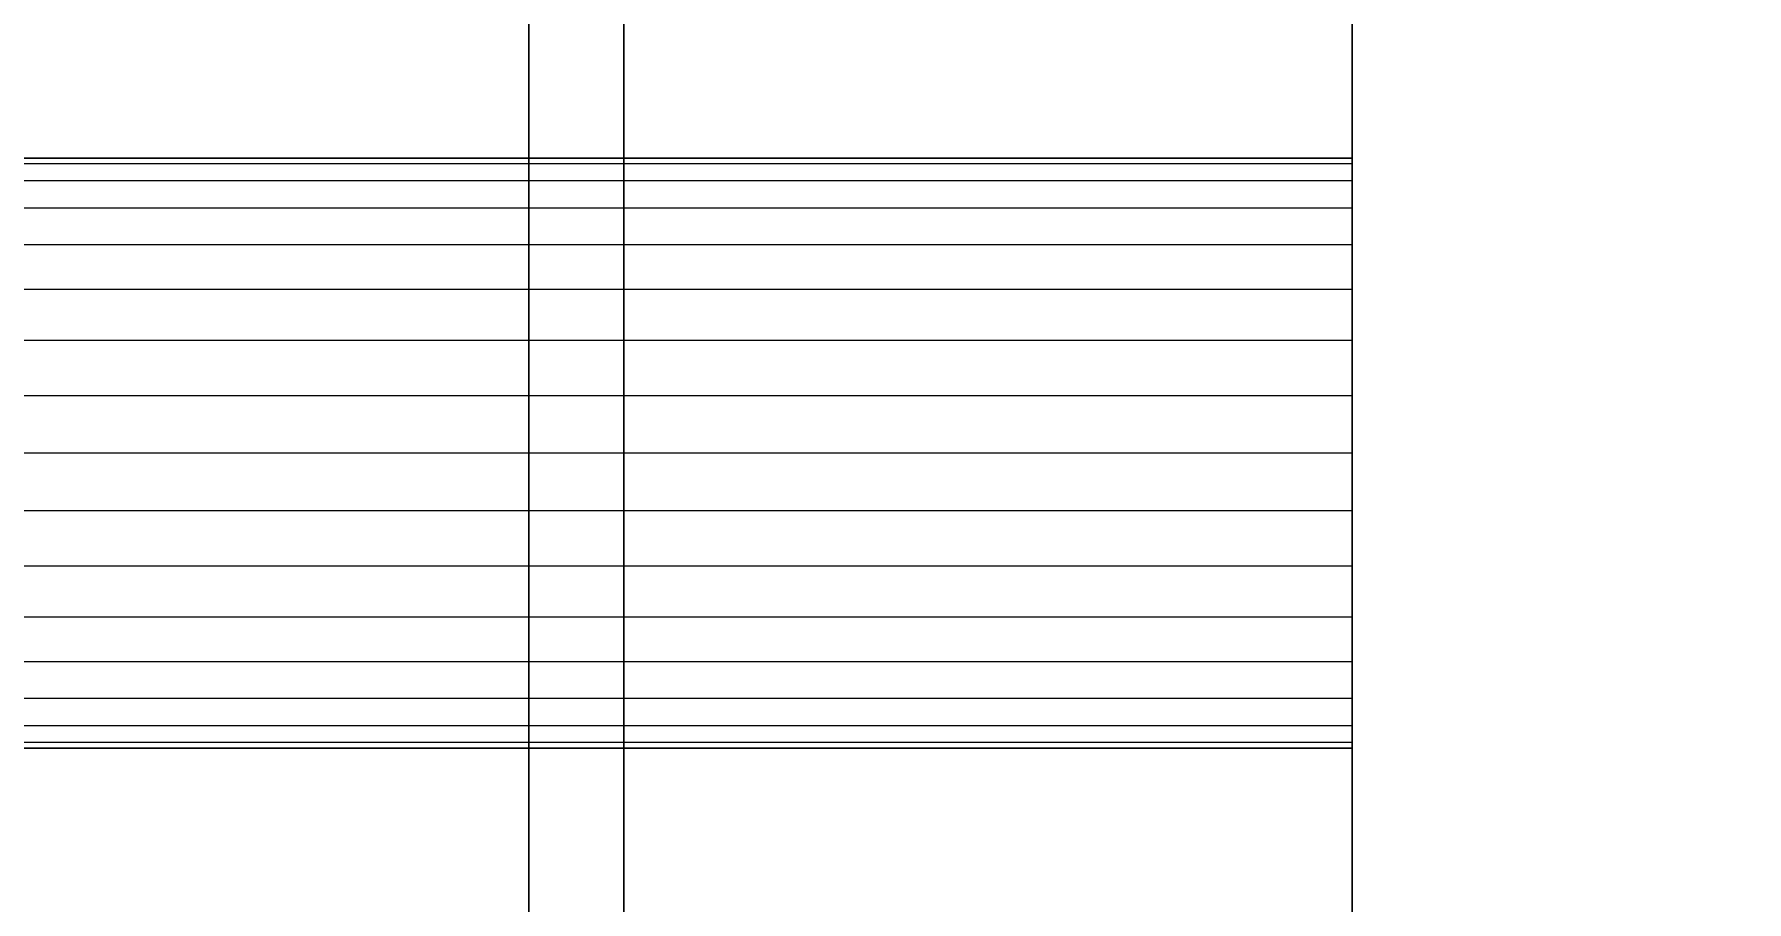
# Model space of a CAD drawing. Header units: millimetres. Extents: x -22443 to 8019, y 3751 to 17584.
# Drawn here: x -19325 to -19210.1, y 11208.3 to 11266.5 of the extents above; entities that cross this region are included whole.
import ezdxf

# ---------------------------------------------------------------- set-up
doc = ezdxf.new("R2010")
doc.units = ezdxf.units.MM
for name, color, linetype, lineweight in [('A-ANNO-DIMS', 211, 'Continuous', 9), ('A-ANNO-DIMS-50', 211, 'Continuous', 9), ('A-GENM', 13, 'Continuous', 18)]:
    doc.layers.add(name, color=color, linetype=linetype, lineweight=lineweight)
doc.styles.add('Arial', font='arial.ttf', dxfattribs={"height": 125})
doc.dimstyles.new('Diagonal_-_2_5mm_Arial', dxfattribs={"dimscale": 304.8, "dimtxt": 127.532425, "dimasz": 0.492126, "dimexe": 0.393701, "dimexo": 0.246063, "dimgap": 0.287073, "dimtad": 1, "dimdec": 0, "dimzin": 0, "dimdsep": 46, "dimtxsty": 'Arial', "dimblk1": 'OBLIQUE', "dimblk2": 'OBLIQUE', "dimsah": 1, "dimcen": 0.09, "dimdle": 0.393701, "dimazin": 0, "dimtfac": 1, "dimtdec": 4, "dimtix": 1, "dimtmove": 0, "dimatfit": 3, "dimfxl": 1, "dimtvp": 1, "dimtolj": 1, "dimtzin": 0, "dimarcsym": 2})

# ---------------------------------------------------------------- blocks, each defined once
blk = doc.blocks.new('Nevera de autoservicio single - Nevera de autoservicio single-466915-Level 1')
at = {"layer": 'A-GENM'}
for p, q in [((399.53, -1108.9), (399.53, 1307.98)), ((399.53, 1307.98), (399.53, -1108.9)), ((399.53, -1108.9), (399.53, 1307.98)), ((399.53, 1307.98), (399.53, -1108.9)), ((399.53, -1108.9), (399.53, 1307.98)), ((399.53, -1108.9), (399.53, 1307.98)), ((399.53, -1108.9), (399.53, 1307.98)), ((399.53, -1108.9), (399.53, 1307.98)), ((399.53, -1108.9), (399.53, 1307.98)), ((399.53, 1307.98), (399.53, -1108.9)), ((399.53, -1108.9), (399.53, 1307.98)), ((399.53, 1307.98), (399.53, -1108.9)), ((399.53, -1108.9), (399.53, 1307.98)), ((399.53, 1307.98), (399.53, -1108.9)), ((399.53, -1108.9), (399.53, 1307.98)), ((399.53, 1307.98), (399.53, -1108.9)), ((405.91, -1108.9), (405.91, 1307.98)), ((405.91, -1108.9), (405.91, 1307.98)), ((405.91, 1307.98), (405.91, -1108.9)), ((405.91, 1307.98), (405.91, -1108.9)), ((454.75, 1307.98), (454.75, -1108.9)), ((454.75, -1108.9), (454.75, 1307.98)), ((454.75, -1108.9), (454.75, 1307.98)), ((454.75, -1108.9), (454.75, 1307.98)), ((454.75, -1028.38), (454.75, 977.96)), ((454.75, -925.49), (454.75, -874.05)), ((454.75, -905.7), (255.92, -905.7)), ((454.75, -905.7), (255.92, -905.7)), ((454.75, -905.7), (255.92, -905.7)), ((255.92, -905.7), (454.75, -905.7)), ((454.75, -905.7), (255.92, -905.7)), ((454.75, -905.7), (255.92, -905.7)), ((454.75, -905.7), (255.92, -905.7)), ((454.75, -905.7), (255.92, -905.7)), ((454.75, -905.7), (255.92, -905.7)), ((454.75, -905.7), (255.92, -905.7)), ((454.75, -905.7), (255.92, -905.7)), ((454.75, -905.7), (255.92, -905.7)), ((454.75, -906.08), (255.92, -906.08)), ((454.75, -906.08), (255.92, -906.08)), ((454.75, -906.08), (255.92, -906.08)), ((454.75, -906.08), (255.92, -906.08)), ((454.75, -906.08), (255.92, -906.08)), ((454.75, -906.08), (255.92, -906.08)), ((454.75, -906.08), (255.92, -906.08)), ((454.75, -906.08), (255.92, -906.08)), ((454.75, -906.08), (255.92, -906.08)), ((454.75, -906.08), (255.92, -906.08)), ((454.75, -906.08), (255.92, -906.08)), ((454.75, -906.08), (255.92, -906.08)), ((454.75, -906.08), (255.92, -906.08)), ((454.75, -906.08), (255.92, -906.08)), ((454.75, -906.08), (255.92, -906.08)), ((454.75, -906.08), (255.92, -906.08)), ((454.75, -906.08), (255.92, -906.08)), ((454.75, -906.08), (255.92, -906.08)), ((454.75, -906.08), (255.92, -906.08)), ((454.75, -906.08), (255.92, -906.08)), ((454.75, -906.08), (255.92, -906.08)), ((454.75, -906.08), (255.92, -906.08)), ((454.75, -906.08), (255.92, -906.08)), ((454.75, -906.08), (255.92, -906.08)), ((454.75, -906.05), (454.75, -905.7)), ((454.75, -905.7), (454.75, -906.08)), ((454.75, -906.08), (454.75, -905.7)), ((454.75, -905.89), (454.75, -905.7)), ((454.75, -906.08), (454.75, -905.7)), ((454.75, -905.7), (454.75, -905.89)), ((454.75, -905.89), (454.75, -905.7)), ((454.75, -905.7), (454.75, -906.08)), ((454.75, -905.89), (454.75, -905.7)), ((454.75, -905.7), (454.75, -906.08)), ((454.75, -905.89), (454.75, -905.7)), ((454.75, -905.7), (454.75, -906.08)), ((454.75, -906.08), (454.75, -905.7)), ((454.75, -905.7), (454.75, -906.05)), ((454.75, -905.89), (454.75, -905.7)), ((454.75, -905.89), (454.75, -905.7)), ((454.75, -905.89), (454.75, -905.7)), ((454.75, -905.89), (454.75, -905.7)), ((454.75, -905.89), (454.75, -905.7)), ((454.75, -906.08), (454.75, -905.7)), ((454.75, -906.08), (454.75, -905.7)), ((454.75, -906.08), (454.75, -905.7)), ((454.75, -906.08), (454.75, -905.7)), ((454.75, -906.08), (454.75, -905.7)), ((454.75, -905.89), (454.75, -906.08)), ((454.75, -905.89), (454.75, -906.08)), ((454.75, -905.89), (454.75, -906.08)), ((454.75, -906.08), (454.75, -905.89)), ((454.75, -905.89), (454.75, -906.08)), ((454.75, -906.08), (454.75, -905.89)), ((454.75, -906.08), (454.75, -905.89)), ((454.75, -906.08), (454.75, -905.89)), ((454.75, -906.08), (454.75, -905.89)), ((454.75, -906.08), (454.75, -905.89)), ((454.75, -906.08), (454.75, -906.05)), ((454.75, -906.05), (454.75, -906.08)), ((454.75, -907.21), (454.75, -906.08)), ((454.75, -906.08), (454.75, -907.21)), ((454.75, -907.21), (454.75, -906.08)), ((454.75, -906.08), (454.75, -907.21)), ((454.75, -907.21), (454.75, -906.08)), ((454.75, -906.08), (454.75, -907.21)), ((454.75, -907.21), (454.75, -906.08)), ((454.75, -906.08), (454.75, -907.21)), ((454.75, -907.21), (454.75, -906.08)), ((454.75, -906.08), (454.75, -907.21)), ((454.75, -907.21), (454.75, -906.08)), ((454.75, -906.08), (454.75, -907.21)), ((454.75, -907.21), (454.75, -906.08)), ((454.75, -907.21), (454.75, -906.08)), ((454.75, -907.21), (454.75, -906.08)), ((454.75, -907.21), (454.75, -906.08)), ((454.75, -907.21), (454.75, -906.08)), ((454.75, -907.21), (454.75, -906.08)), ((454.75, -907.21), (454.75, -906.08)), ((454.75, -907.21), (454.75, -906.08)), ((454.75, -907.21), (454.75, -906.08)), ((454.75, -907.21), (454.75, -906.08)), ((454.75, -907.21), (454.75, -906.08)), ((454.75, -907.21), (454.75, -906.08)), ((454.75, -907.21), (255.92, -907.21)), ((454.75, -907.21), (255.92, -907.21)), ((454.75, -907.21), (255.92, -907.21)), ((454.75, -907.21), (255.92, -907.21)), ((454.75, -907.21), (255.92, -907.21)), ((454.75, -907.21), (255.92, -907.21)), ((454.75, -907.21), (255.92, -907.21)), ((454.75, -907.21), (255.92, -907.21)), ((454.75, -907.21), (255.92, -907.21)), ((454.75, -907.21), (255.92, -907.21)), ((454.75, -907.21), (255.92, -907.21)), ((454.75, -907.21), (255.92, -907.21)), ((454.75, -907.21), (255.92, -907.21)), ((454.75, -907.21), (255.92, -907.21)), ((454.75, -907.21), (255.92, -907.21)), ((454.75, -907.21), (255.92, -907.21)), ((454.75, -907.21), (255.92, -907.21)), ((454.75, -907.21), (255.92, -907.21)), ((454.75, -907.21), (255.92, -907.21)), ((454.75, -907.21), (255.92, -907.21)), ((454.75, -907.21), (255.92, -907.21)), ((454.75, -907.21), (255.92, -907.21)), ((454.75, -907.21), (255.92, -907.21)), ((454.75, -907.21), (255.92, -907.21)), ((454.75, -909.04), (454.75, -907.21)), ((454.75, -907.21), (454.75, -909.04)), ((454.75, -909.04), (454.75, -907.21)), ((454.75, -907.21), (454.75, -909.04)), ((454.75, -909.04), (454.75, -907.21)), ((454.75, -907.21), (454.75, -909.04)), ((454.75, -909.04), (454.75, -907.21)), ((454.75, -907.21), (454.75, -909.04)), ((454.75, -909.04), (454.75, -907.21)), ((454.75, -907.21), (454.75, -909.04)), ((454.75, -909.04), (454.75, -907.21)), ((454.75, -907.21), (454.75, -909.04)), ((454.75, -909.04), (454.75, -907.21)), ((454.75, -909.04), (454.75, -907.21)), ((454.75, -909.04), (454.75, -907.21)), ((454.75, -909.04), (454.75, -907.21)), ((454.75, -909.04), (454.75, -907.21)), ((454.75, -909.04), (454.75, -907.21)), ((454.75, -909.04), (454.75, -907.21)), ((454.75, -909.04), (454.75, -907.21)), ((454.75, -909.04), (454.75, -907.21)), ((454.75, -909.04), (454.75, -907.21)), ((454.75, -909.04), (454.75, -907.21)), ((454.75, -909.04), (454.75, -907.21)), ((454.75, -909.04), (255.92, -909.04)), ((454.75, -909.04), (255.92, -909.04)), ((454.75, -909.04), (255.92, -909.04)), ((454.75, -909.04), (255.92, -909.04)), ((454.75, -909.04), (255.92, -909.04)), ((454.75, -909.04), (255.92, -909.04)), ((454.75, -909.04), (255.92, -909.04)), ((454.75, -909.04), (255.92, -909.04)), ((454.75, -909.04), (255.92, -909.04)), ((454.75, -909.04), (255.92, -909.04)), ((454.75, -909.04), (255.92, -909.04)), ((454.75, -909.04), (255.92, -909.04)), ((454.75, -909.04), (255.92, -909.04)), ((454.75, -909.04), (255.92, -909.04)), ((454.75, -909.04), (255.92, -909.04)), ((454.75, -909.04), (255.92, -909.04)), ((454.75, -909.04), (255.92, -909.04)), ((454.75, -909.04), (255.92, -909.04)), ((454.75, -909.04), (255.92, -909.04)), ((454.75, -909.04), (255.92, -909.04)), ((454.75, -909.04), (255.92, -909.04)), ((454.75, -909.04), (255.92, -909.04)), ((454.75, -909.04), (255.92, -909.04)), ((454.75, -909.04), (255.92, -909.04)), ((454.75, -911.5), (454.75, -909.04)), ((454.75, -909.04), (454.75, -911.5)), ((454.75, -911.5), (454.75, -909.04)), ((454.75, -909.04), (454.75, -911.5)), ((454.75, -911.5), (454.75, -909.04)), ((454.75, -909.04), (454.75, -911.5)), ((454.75, -911.5), (454.75, -909.04)), ((454.75, -909.04), (454.75, -911.5)), ((454.75, -911.5), (454.75, -909.04)), ((454.75, -909.04), (454.75, -911.5)), ((454.75, -911.5), (454.75, -909.04)), ((454.75, -909.04), (454.75, -911.5)), ((454.75, -911.5), (454.75, -909.04)), ((454.75, -911.5), (454.75, -909.04)), ((454.75, -911.5), (454.75, -909.04)), ((454.75, -911.5), (454.75, -909.04)), ((454.75, -911.5), (454.75, -909.04)), ((454.75, -911.5), (454.75, -909.04)), ((454.75, -911.5), (454.75, -909.04)), ((454.75, -911.5), (454.75, -909.04)), ((454.75, -911.5), (454.75, -909.04)), ((454.75, -911.5), (454.75, -909.04)), ((454.75, -911.5), (454.75, -909.04)), ((454.75, -911.5), (454.75, -909.04)), ((454.75, -911.5), (255.92, -911.5)), ((454.75, -911.5), (255.92, -911.5)), ((454.75, -911.5), (255.92, -911.5)), ((454.75, -911.5), (255.92, -911.5)), ((454.75, -911.5), (255.92, -911.5)), ((454.75, -911.5), (255.92, -911.5)), ((454.75, -911.5), (255.92, -911.5)), ((454.75, -911.5), (255.92, -911.5)), ((454.75, -911.5), (255.92, -911.5)), ((454.75, -911.5), (255.92, -911.5)), ((454.75, -911.5), (255.92, -911.5)), ((454.75, -911.5), (255.92, -911.5)), ((454.75, -911.5), (255.92, -911.5)), ((454.75, -911.5), (255.92, -911.5)), ((454.75, -911.5), (255.92, -911.5)), ((454.75, -911.5), (255.92, -911.5)), ((454.75, -911.5), (255.92, -911.5)), ((454.75, -911.5), (255.92, -911.5)), ((454.75, -911.5), (255.92, -911.5)), ((454.75, -911.5), (255.92, -911.5)), ((454.75, -911.5), (255.92, -911.5)), ((454.75, -911.5), (255.92, -911.5)), ((454.75, -911.5), (255.92, -911.5)), ((454.75, -911.5), (255.92, -911.5)), ((454.75, -914.5), (454.75, -911.5)), ((454.75, -911.5), (454.75, -914.5)), ((454.75, -914.5), (454.75, -911.5)), ((454.75, -911.5), (454.75, -914.5)), ((454.75, -914.5), (454.75, -911.5)), ((454.75, -911.5), (454.75, -914.5)), ((454.75, -914.5), (454.75, -911.5)), ((454.75, -911.5), (454.75, -914.5)), ((454.75, -914.5), (454.75, -911.5)), ((454.75, -911.5), (454.75, -914.5)), ((454.75, -914.5), (454.75, -911.5)), ((454.75, -911.5), (454.75, -914.5)), ((454.75, -914.5), (454.75, -911.5)), ((454.75, -914.5), (454.75, -911.5)), ((454.75, -914.5), (454.75, -911.5)), ((454.75, -914.5), (454.75, -911.5)), ((454.75, -914.5), (454.75, -911.5)), ((454.75, -914.5), (454.75, -911.5)), ((454.75, -914.5), (454.75, -911.5)), ((454.75, -914.5), (454.75, -911.5)), ((454.75, -914.5), (454.75, -911.5)), ((454.75, -914.5), (454.75, -911.5)), ((454.75, -914.5), (454.75, -911.5)), ((454.75, -914.5), (454.75, -911.5)), ((454.75, -914.5), (255.92, -914.5)), ((454.75, -914.5), (255.92, -914.5)), ((454.75, -914.5), (255.92, -914.5)), ((454.75, -914.5), (255.92, -914.5)), ((454.75, -914.5), (255.92, -914.5)), ((454.75, -914.5), (255.92, -914.5)), ((454.75, -914.5), (255.92, -914.5)), ((454.75, -914.5), (255.92, -914.5)), ((454.75, -914.5), (255.92, -914.5)), ((454.75, -914.5), (255.92, -914.5)), ((454.75, -914.5), (255.92, -914.5)), ((454.75, -914.5), (255.92, -914.5)), ((454.75, -914.5), (255.92, -914.5)), ((454.75, -914.5), (255.92, -914.5)), ((454.75, -914.5), (255.92, -914.5)), ((454.75, -914.5), (255.92, -914.5)), ((454.75, -914.5), (255.92, -914.5)), ((454.75, -914.5), (255.92, -914.5)), ((454.75, -914.5), (255.92, -914.5)), ((454.75, -914.5), (255.92, -914.5)), ((454.75, -914.5), (255.92, -914.5)), ((454.75, -914.5), (255.92, -914.5)), ((454.75, -914.5), (255.92, -914.5)), ((454.75, -914.5), (255.92, -914.5)), ((454.75, -917.92), (454.75, -914.5)), ((454.75, -914.5), (454.75, -917.92)), ((454.75, -917.92), (454.75, -914.5)), ((454.75, -914.5), (454.75, -917.92)), ((454.75, -917.92), (454.75, -914.5)), ((454.75, -914.5), (454.75, -917.92)), ((454.75, -917.92), (454.75, -914.5)), ((454.75, -914.5), (454.75, -917.92)), ((454.75, -917.92), (454.75, -914.5)), ((454.75, -914.5), (454.75, -917.92)), ((454.75, -917.92), (454.75, -914.5)), ((454.75, -914.5), (454.75, -917.92)), ((454.75, -917.92), (454.75, -914.5)), ((454.75, -917.92), (454.75, -914.5)), ((454.75, -917.92), (454.75, -914.5)), ((454.75, -917.92), (454.75, -914.5)), ((454.75, -917.92), (454.75, -914.5)), ((454.75, -917.92), (454.75, -914.5)), ((454.75, -917.92), (454.75, -914.5)), ((454.75, -917.92), (454.75, -914.5)), ((454.75, -917.92), (454.75, -914.5)), ((454.75, -917.92), (454.75, -914.5)), ((454.75, -917.92), (454.75, -914.5)), ((454.75, -917.92), (454.75, -914.5)), ((454.75, -917.92), (255.92, -917.92)), ((454.75, -917.92), (255.92, -917.92)), ((454.75, -917.92), (255.92, -917.92)), ((454.75, -917.92), (255.92, -917.92)), ((454.75, -917.92), (255.92, -917.92)), ((454.75, -917.92), (255.92, -917.92)), ((454.75, -917.92), (255.92, -917.92)), ((454.75, -917.92), (255.92, -917.92)), ((454.75, -917.92), (255.92, -917.92)), ((454.75, -917.92), (255.92, -917.92)), ((454.75, -917.92), (255.92, -917.92)), ((454.75, -917.92), (255.92, -917.92)), ((454.75, -917.92), (255.92, -917.92)), ((454.75, -917.92), (255.92, -917.92)), ((454.75, -917.92), (255.92, -917.92)), ((454.75, -917.92), (255.92, -917.92)), ((454.75, -917.92), (255.92, -917.92)), ((454.75, -917.92), (255.92, -917.92)), ((454.75, -917.92), (255.92, -917.92)), ((454.75, -917.92), (255.92, -917.92)), ((454.75, -917.92), (255.92, -917.92)), ((454.75, -917.92), (255.92, -917.92)), ((454.75, -917.92), (255.92, -917.92)), ((454.75, -917.92), (255.92, -917.92)), ((454.75, -921.63), (454.75, -917.92)), ((454.75, -917.92), (454.75, -921.63)), ((454.75, -921.63), (454.75, -917.92)), ((454.75, -917.92), (454.75, -921.63)), ((454.75, -921.63), (454.75, -917.92)), ((454.75, -917.92), (454.75, -921.63)), ((454.75, -921.63), (454.75, -917.92)), ((454.75, -917.92), (454.75, -921.63)), ((454.75, -921.63), (454.75, -917.92)), ((454.75, -917.92), (454.75, -921.63)), ((454.75, -921.63), (454.75, -917.92)), ((454.75, -917.92), (454.75, -921.63)), ((454.75, -921.63), (454.75, -917.92)), ((454.75, -921.63), (454.75, -917.92)), ((454.75, -921.63), (454.75, -917.92)), ((454.75, -921.63), (454.75, -917.92)), ((454.75, -921.63), (454.75, -917.92)), ((454.75, -921.63), (454.75, -917.92)), ((454.75, -921.63), (454.75, -917.92)), ((454.75, -921.63), (454.75, -917.92)), ((454.75, -921.63), (454.75, -917.92)), ((454.75, -921.63), (454.75, -917.92)), ((454.75, -921.63), (454.75, -917.92)), ((454.75, -921.63), (454.75, -917.92)), ((454.75, -921.63), (255.92, -921.63)), ((454.75, -921.63), (255.92, -921.63)), ((454.75, -921.63), (255.92, -921.63)), ((454.75, -921.63), (255.92, -921.63)), ((454.75, -921.63), (255.92, -921.63)), ((454.75, -921.63), (255.92, -921.63)), ((454.75, -921.63), (255.92, -921.63)), ((454.75, -921.63), (255.92, -921.63)), ((454.75, -921.63), (255.92, -921.63)), ((454.75, -921.63), (255.92, -921.63)), ((454.75, -921.63), (255.92, -921.63)), ((454.75, -921.63), (255.92, -921.63)), ((454.75, -921.63), (255.92, -921.63)), ((454.75, -921.63), (255.92, -921.63)), ((454.75, -921.63), (255.92, -921.63)), ((454.75, -921.63), (255.92, -921.63)), ((454.75, -921.63), (255.92, -921.63)), ((454.75, -921.63), (255.92, -921.63)), ((454.75, -921.63), (255.92, -921.63)), ((454.75, -921.63), (255.92, -921.63)), ((454.75, -921.63), (255.92, -921.63)), ((454.75, -921.63), (255.92, -921.63)), ((454.75, -921.63), (255.92, -921.63)), ((454.75, -921.63), (255.92, -921.63)), ((454.75, -925.49), (454.75, -921.63)), ((454.75, -921.63), (454.75, -925.49)), ((454.75, -925.49), (454.75, -921.63)), ((454.75, -921.63), (454.75, -925.49)), ((454.75, -925.49), (454.75, -921.63)), ((454.75, -921.63), (454.75, -925.49)), ((454.75, -925.49), (454.75, -921.63)), ((454.75, -921.63), (454.75, -925.49)), ((454.75, -925.49), (454.75, -921.63)), ((454.75, -921.63), (454.75, -925.49)), ((454.75, -925.49), (454.75, -921.63)), ((454.75, -921.63), (454.75, -925.49)), ((454.75, -925.49), (454.75, -921.63)), ((454.75, -925.49), (454.75, -921.63)), ((454.75, -925.49), (454.75, -921.63)), ((454.75, -925.49), (454.75, -921.63)), ((454.75, -925.49), (454.75, -921.63)), ((454.75, -925.49), (454.75, -921.63)), ((454.75, -925.49), (454.75, -921.63)), ((454.75, -925.49), (454.75, -921.63)), ((454.75, -925.49), (454.75, -921.63)), ((454.75, -925.49), (454.75, -921.63)), ((454.75, -925.49), (454.75, -921.63)), ((454.75, -925.49), (454.75, -921.63)), ((454.75, -925.49), (255.92, -925.49)), ((454.75, -925.49), (255.92, -925.49)), ((454.75, -925.49), (255.92, -925.49)), ((454.75, -925.49), (255.92, -925.49)), ((454.75, -925.49), (255.92, -925.49)), ((454.75, -925.49), (255.92, -925.49)), ((454.75, -925.49), (255.92, -925.49)), ((454.75, -925.49), (255.92, -925.49)), ((454.75, -925.49), (255.92, -925.49)), ((454.75, -925.49), (255.92, -925.49)), ((454.75, -925.49), (255.92, -925.49)), ((454.75, -925.49), (255.92, -925.49)), ((454.75, -925.49), (255.92, -925.49)), ((454.75, -925.49), (255.92, -925.49)), ((454.75, -925.49), (255.92, -925.49)), ((454.75, -925.49), (255.92, -925.49)), ((454.75, -925.49), (255.92, -925.49)), ((454.75, -925.49), (255.92, -925.49)), ((454.75, -925.49), (255.92, -925.49)), ((454.75, -925.49), (255.92, -925.49)), ((454.75, -925.49), (255.92, -925.49)), ((454.75, -925.49), (255.92, -925.49)), ((454.75, -925.49), (255.92, -925.49)), ((454.75, -925.49), (255.92, -925.49)), ((454.75, -929.35), (454.75, -925.49)), ((454.75, -925.49), (454.75, -929.35)), ((454.75, -929.35), (454.75, -925.49)), ((454.75, -925.49), (454.75, -929.35)), ((454.75, -929.35), (454.75, -925.49)), ((454.75, -925.49), (454.75, -929.35)), ((454.75, -929.35), (454.75, -925.49)), ((454.75, -925.49), (454.75, -929.35)), ((454.75, -929.35), (454.75, -925.49)), ((454.75, -925.49), (454.75, -929.35)), ((454.75, -929.35), (454.75, -925.49)), ((454.75, -925.49), (454.75, -929.35)), ((454.75, -925.49), (454.75, -976.94)), ((454.75, -925.49), (454.75, -929.35)), ((454.75, -925.49), (454.75, -929.35)), ((454.75, -925.49), (454.75, -929.35)), ((454.75, -925.49), (454.75, -929.35)), ((454.75, -925.49), (454.75, -929.35)), ((454.75, -925.49), (454.75, -929.35)), ((454.75, -925.49), (454.75, -929.35)), ((454.75, -925.49), (454.75, -929.35)), ((454.75, -925.49), (454.75, -929.35)), ((454.75, -925.49), (454.75, -929.35)), ((454.75, -929.35), (454.75, -925.49)), ((454.75, -929.35), (454.75, -925.49)), ((454.75, -929.35), (255.92, -929.35)), ((454.75, -929.35), (255.92, -929.35)), ((454.75, -929.35), (255.92, -929.35)), ((454.75, -929.35), (255.92, -929.35)), ((454.75, -929.35), (255.92, -929.35)), ((454.75, -929.35), (255.92, -929.35)), ((454.75, -929.35), (255.92, -929.35)), ((454.75, -929.35), (255.92, -929.35)), ((454.75, -929.35), (255.92, -929.35)), ((454.75, -929.35), (255.92, -929.35)), ((454.75, -929.35), (255.92, -929.35)), ((454.75, -929.35), (255.92, -929.35)), ((454.75, -929.35), (255.92, -929.35)), ((454.75, -929.35), (255.92, -929.35)), ((454.75, -929.35), (255.92, -929.35)), ((454.75, -929.35), (255.92, -929.35)), ((454.75, -929.35), (255.92, -929.35)), ((454.75, -929.35), (255.92, -929.35)), ((454.75, -929.35), (255.92, -929.35)), ((454.75, -929.35), (255.92, -929.35)), ((454.75, -929.35), (255.92, -929.35)), ((454.75, -929.35), (255.92, -929.35)), ((454.75, -929.35), (255.92, -929.35)), ((454.75, -929.35), (255.92, -929.35)), ((454.75, -933.06), (454.75, -929.35)), ((454.75, -929.35), (454.75, -933.06)), ((454.75, -933.06), (454.75, -929.35)), ((454.75, -929.35), (454.75, -933.06)), ((454.75, -933.06), (454.75, -929.35)), ((454.75, -929.35), (454.75, -933.06)), ((454.75, -933.06), (454.75, -929.35)), ((454.75, -929.35), (454.75, -933.06)), ((454.75, -933.06), (454.75, -929.35)), ((454.75, -929.35), (454.75, -933.06)), ((454.75, -933.06), (454.75, -929.35)), ((454.75, -929.35), (454.75, -933.06)), ((454.75, -929.35), (454.75, -933.06)), ((454.75, -929.35), (454.75, -933.06)), ((454.75, -929.35), (454.75, -933.06)), ((454.75, -929.35), (454.75, -933.06)), ((454.75, -929.35), (454.75, -933.06)), ((454.75, -929.35), (454.75, -933.06)), ((454.75, -929.35), (454.75, -933.06)), ((454.75, -929.35), (454.75, -933.06)), ((454.75, -929.35), (454.75, -933.06)), ((454.75, -929.35), (454.75, -933.06)), ((454.75, -929.35), (454.75, -933.06)), ((454.75, -929.35), (454.75, -933.06)), ((454.75, -933.06), (255.92, -933.06)), ((454.75, -933.06), (255.92, -933.06)), ((454.75, -933.06), (255.92, -933.06)), ((454.75, -933.06), (255.92, -933.06)), ((454.75, -933.06), (255.92, -933.06)), ((454.75, -933.06), (255.92, -933.06)), ((454.75, -933.06), (255.92, -933.06)), ((454.75, -933.06), (255.92, -933.06)), ((454.75, -933.06), (255.92, -933.06)), ((454.75, -933.06), (255.92, -933.06)), ((454.75, -933.06), (255.92, -933.06)), ((454.75, -933.06), (255.92, -933.06)), ((454.75, -933.06), (255.92, -933.06)), ((454.75, -933.06), (255.92, -933.06)), ((454.75, -933.06), (255.92, -933.06)), ((454.75, -933.06), (255.92, -933.06)), ((454.75, -933.06), (255.92, -933.06)), ((454.75, -933.06), (255.92, -933.06)), ((454.75, -933.06), (255.92, -933.06)), ((454.75, -933.06), (255.92, -933.06)), ((454.75, -933.06), (255.92, -933.06)), ((454.75, -933.06), (255.92, -933.06)), ((454.75, -933.06), (255.92, -933.06)), ((454.75, -933.06), (255.92, -933.06)), ((454.75, -936.48), (454.75, -933.06)), ((454.75, -933.06), (454.75, -936.48)), ((454.75, -936.48), (454.75, -933.06)), ((454.75, -933.06), (454.75, -936.48)), ((454.75, -936.48), (454.75, -933.06)), ((454.75, -933.06), (454.75, -936.48)), ((454.75, -936.48), (454.75, -933.06)), ((454.75, -933.06), (454.75, -936.48)), ((454.75, -936.48), (454.75, -933.06)), ((454.75, -933.06), (454.75, -936.48)), ((454.75, -936.48), (454.75, -933.06)), ((454.75, -933.06), (454.75, -936.48)), ((454.75, -933.06), (454.75, -936.48)), ((454.75, -933.06), (454.75, -936.48)), ((454.75, -933.06), (454.75, -936.48)), ((454.75, -933.06), (454.75, -936.48)), ((454.75, -933.06), (454.75, -936.48)), ((454.75, -933.06), (454.75, -936.48)), ((454.75, -933.06), (454.75, -936.48)), ((454.75, -933.06), (454.75, -936.48)), ((454.75, -933.06), (454.75, -936.48)), ((454.75, -933.06), (454.75, -936.48)), ((454.75, -933.06), (454.75, -936.48)), ((454.75, -933.06), (454.75, -936.48)), ((454.75, -936.48), (255.92, -936.48)), ((454.75, -936.48), (255.92, -936.48)), ((454.75, -936.48), (255.92, -936.48)), ((454.75, -936.48), (255.92, -936.48)), ((454.75, -936.48), (255.92, -936.48)), ((454.75, -936.48), (255.92, -936.48)), ((454.75, -936.48), (255.92, -936.48)), ((454.75, -936.48), (255.92, -936.48)), ((454.75, -936.48), (255.92, -936.48)), ((454.75, -936.48), (255.92, -936.48)), ((454.75, -936.48), (255.92, -936.48)), ((454.75, -936.48), (255.92, -936.48)), ((454.75, -936.48), (255.92, -936.48)), ((454.75, -936.48), (255.92, -936.48)), ((454.75, -936.48), (255.92, -936.48)), ((454.75, -936.48), (255.92, -936.48)), ((454.75, -936.48), (255.92, -936.48)), ((454.75, -936.48), (255.92, -936.48)), ((454.75, -936.48), (255.92, -936.48)), ((454.75, -936.48), (255.92, -936.48)), ((454.75, -936.48), (255.92, -936.48)), ((454.75, -936.48), (255.92, -936.48)), ((454.75, -936.48), (255.92, -936.48)), ((454.75, -936.48), (255.92, -936.48)), ((454.75, -939.48), (454.75, -936.48)), ((454.75, -936.48), (454.75, -939.48)), ((454.75, -939.48), (454.75, -936.48)), ((454.75, -936.48), (454.75, -939.48)), ((454.75, -939.48), (454.75, -936.48)), ((454.75, -936.48), (454.75, -939.48)), ((454.75, -939.48), (454.75, -936.48)), ((454.75, -936.48), (454.75, -939.48)), ((454.75, -939.48), (454.75, -936.48)), ((454.75, -936.48), (454.75, -939.48)), ((454.75, -939.48), (454.75, -936.48)), ((454.75, -936.48), (454.75, -939.48)), ((454.75, -936.48), (454.75, -939.48)), ((454.75, -936.48), (454.75, -939.48)), ((454.75, -936.48), (454.75, -939.48)), ((454.75, -936.48), (454.75, -939.48)), ((454.75, -936.48), (454.75, -939.48)), ((454.75, -936.48), (454.75, -939.48)), ((454.75, -936.48), (454.75, -939.48)), ((454.75, -936.48), (454.75, -939.48)), ((454.75, -936.48), (454.75, -939.48)), ((454.75, -936.48), (454.75, -939.48)), ((454.75, -936.48), (454.75, -939.48)), ((454.75, -936.48), (454.75, -939.48)), ((454.75, -939.48), (255.92, -939.48)), ((454.75, -939.48), (255.92, -939.48)), ((454.75, -939.48), (255.92, -939.48)), ((454.75, -939.48), (255.92, -939.48)), ((454.75, -939.48), (255.92, -939.48)), ((454.75, -939.48), (255.92, -939.48)), ((454.75, -939.48), (255.92, -939.48)), ((454.75, -939.48), (255.92, -939.48)), ((454.75, -939.48), (255.92, -939.48)), ((454.75, -939.48), (255.92, -939.48)), ((454.75, -939.48), (255.92, -939.48)), ((454.75, -939.48), (255.92, -939.48)), ((454.75, -939.48), (255.92, -939.48)), ((454.75, -939.48), (255.92, -939.48)), ((454.75, -939.48), (255.92, -939.48)), ((454.75, -939.48), (255.92, -939.48)), ((454.75, -939.48), (255.92, -939.48)), ((454.75, -939.48), (255.92, -939.48)), ((454.75, -939.48), (255.92, -939.48)), ((454.75, -939.48), (255.92, -939.48)), ((454.75, -939.48), (255.92, -939.48)), ((454.75, -939.48), (255.92, -939.48)), ((454.75, -939.48), (255.92, -939.48)), ((454.75, -939.48), (255.92, -939.48)), ((454.75, -941.94), (454.75, -939.48)), ((454.75, -939.48), (454.75, -941.94)), ((454.75, -941.94), (454.75, -939.48)), ((454.75, -939.48), (454.75, -941.94)), ((454.75, -941.94), (454.75, -939.48)), ((454.75, -939.48), (454.75, -941.94)), ((454.75, -941.94), (454.75, -939.48)), ((454.75, -939.48), (454.75, -941.94)), ((454.75, -941.94), (454.75, -939.48)), ((454.75, -939.48), (454.75, -941.94)), ((454.75, -941.94), (454.75, -939.48)), ((454.75, -939.48), (454.75, -941.94)), ((454.75, -939.48), (454.75, -941.94)), ((454.75, -939.48), (454.75, -941.94)), ((454.75, -939.48), (454.75, -941.94)), ((454.75, -939.48), (454.75, -941.94)), ((454.75, -939.48), (454.75, -941.94)), ((454.75, -939.48), (454.75, -941.94)), ((454.75, -939.48), (454.75, -941.94)), ((454.75, -939.48), (454.75, -941.94)), ((454.75, -939.48), (454.75, -941.94)), ((454.75, -939.48), (454.75, -941.94)), ((454.75, -939.48), (454.75, -941.94)), ((454.75, -939.48), (454.75, -941.94)), ((454.75, -941.94), (255.92, -941.94)), ((454.75, -941.94), (255.92, -941.94)), ((454.75, -941.94), (255.92, -941.94)), ((454.75, -941.94), (255.92, -941.94)), ((454.75, -941.94), (255.92, -941.94)), ((454.75, -941.94), (255.92, -941.94)), ((454.75, -941.94), (255.92, -941.94)), ((454.75, -941.94), (255.92, -941.94)), ((454.75, -941.94), (255.92, -941.94)), ((454.75, -941.94), (255.92, -941.94)), ((454.75, -941.94), (255.92, -941.94)), ((454.75, -941.94), (255.92, -941.94)), ((454.75, -941.94), (255.92, -941.94)), ((454.75, -941.94), (255.92, -941.94)), ((454.75, -941.94), (255.92, -941.94)), ((454.75, -941.94), (255.92, -941.94)), ((454.75, -941.94), (255.92, -941.94)), ((454.75, -941.94), (255.92, -941.94)), ((454.75, -941.94), (255.92, -941.94)), ((454.75, -941.94), (255.92, -941.94)), ((454.75, -941.94), (255.92, -941.94)), ((454.75, -941.94), (255.92, -941.94)), ((454.75, -941.94), (255.92, -941.94)), ((454.75, -941.94), (255.92, -941.94)), ((454.75, -943.77), (454.75, -941.94)), ((454.75, -941.94), (454.75, -943.77)), ((454.75, -943.77), (454.75, -941.94)), ((454.75, -941.94), (454.75, -943.77)), ((454.75, -943.77), (454.75, -941.94)), ((454.75, -941.94), (454.75, -943.77)), ((454.75, -943.77), (454.75, -941.94)), ((454.75, -941.94), (454.75, -943.77)), ((454.75, -943.77), (454.75, -941.94)), ((454.75, -941.94), (454.75, -943.77)), ((454.75, -943.77), (454.75, -941.94)), ((454.75, -941.94), (454.75, -943.77)), ((454.75, -941.94), (454.75, -943.77)), ((454.75, -941.94), (454.75, -943.77)), ((454.75, -941.94), (454.75, -943.77)), ((454.75, -941.94), (454.75, -943.77)), ((454.75, -941.94), (454.75, -943.77)), ((454.75, -941.94), (454.75, -943.77)), ((454.75, -941.94), (454.75, -943.77)), ((454.75, -941.94), (454.75, -943.77)), ((454.75, -941.94), (454.75, -943.77)), ((454.75, -941.94), (454.75, -943.77)), ((454.75, -941.94), (454.75, -943.77)), ((454.75, -941.94), (454.75, -943.77)), ((454.75, -943.77), (255.92, -943.77)), ((454.75, -943.77), (255.92, -943.77)), ((454.75, -943.77), (255.92, -943.77)), ((454.75, -943.77), (255.92, -943.77)), ((454.75, -943.77), (255.92, -943.77)), ((454.75, -943.77), (255.92, -943.77)), ((454.75, -943.77), (255.92, -943.77)), ((454.75, -943.77), (255.92, -943.77)), ((454.75, -943.77), (255.92, -943.77)), ((454.75, -943.77), (255.92, -943.77)), ((454.75, -943.77), (255.92, -943.77)), ((454.75, -943.77), (255.92, -943.77)), ((454.75, -943.77), (255.92, -943.77)), ((454.75, -943.77), (255.92, -943.77)), ((454.75, -943.77), (255.92, -943.77)), ((454.75, -943.77), (255.92, -943.77)), ((454.75, -943.77), (255.92, -943.77)), ((454.75, -943.77), (255.92, -943.77)), ((454.75, -943.77), (255.92, -943.77)), ((454.75, -943.77), (255.92, -943.77)), ((454.75, -943.77), (255.92, -943.77)), ((454.75, -943.77), (255.92, -943.77)), ((454.75, -943.77), (255.92, -943.77)), ((454.75, -943.77), (255.92, -943.77)), ((454.75, -944.9), (454.75, -943.77)), ((454.75, -943.77), (454.75, -944.9)), ((454.75, -944.9), (454.75, -943.77)), ((454.75, -943.77), (454.75, -944.9)), ((454.75, -944.9), (454.75, -943.77)), ((454.75, -943.77), (454.75, -944.9)), ((454.75, -944.9), (454.75, -943.77)), ((454.75, -943.77), (454.75, -944.9)), ((454.75, -944.9), (454.75, -943.77)), ((454.75, -943.77), (454.75, -944.9)), ((454.75, -944.9), (454.75, -943.77)), ((454.75, -943.77), (454.75, -944.9)), ((454.75, -943.77), (454.75, -944.9)), ((454.75, -943.77), (454.75, -944.9)), ((454.75, -943.77), (454.75, -944.9)), ((454.75, -943.77), (454.75, -944.9)), ((454.75, -943.77), (454.75, -944.9)), ((454.75, -943.77), (454.75, -944.9)), ((454.75, -943.77), (454.75, -944.9)), ((454.75, -943.77), (454.75, -944.9)), ((454.75, -943.77), (454.75, -944.9)), ((454.75, -943.77), (454.75, -944.9)), ((454.75, -943.77), (454.75, -944.9)), ((454.75, -943.77), (454.75, -944.9)), ((454.75, -944.9), (255.92, -944.9)), ((454.75, -944.9), (255.92, -944.9)), ((454.75, -944.9), (255.92, -944.9)), ((454.75, -944.9), (255.92, -944.9)), ((454.75, -944.9), (255.92, -944.9)), ((454.75, -944.9), (255.92, -944.9)), ((454.75, -944.9), (255.92, -944.9)), ((454.75, -944.9), (255.92, -944.9)), ((454.75, -944.9), (255.92, -944.9)), ((454.75, -944.9), (255.92, -944.9)), ((454.75, -944.9), (255.92, -944.9)), ((454.75, -944.9), (255.92, -944.9)), ((454.75, -944.9), (255.92, -944.9)), ((454.75, -944.9), (255.92, -944.9)), ((454.75, -944.9), (255.92, -944.9)), ((454.75, -944.9), (255.92, -944.9)), ((454.75, -944.9), (255.92, -944.9)), ((454.75, -944.9), (255.92, -944.9)), ((454.75, -944.9), (255.92, -944.9)), ((454.75, -944.9), (255.92, -944.9)), ((454.75, -944.9), (255.92, -944.9)), ((454.75, -944.9), (255.92, -944.9)), ((454.75, -944.9), (255.92, -944.9)), ((454.75, -944.9), (255.92, -944.9)), ((454.75, -945.28), (255.92, -945.28)), ((454.75, -945.28), (255.92, -945.28)), ((454.75, -945.28), (255.92, -945.28)), ((454.75, -945.28), (255.92, -945.28)), ((454.75, -945.28), (255.92, -945.28)), ((255.92, -945.28), (454.75, -945.28)), ((255.92, -945.28), (454.75, -945.28)), ((454.75, -945.28), (255.92, -945.28)), ((454.75, -945.28), (255.92, -945.28)), ((454.75, -945.28), (255.92, -945.28)), ((454.75, -945.28), (255.92, -945.28)), ((454.75, -945.28), (255.92, -945.28)), ((454.75, -944.93), (454.75, -944.9)), ((454.75, -944.9), (454.75, -945.28)), ((454.75, -945.28), (454.75, -944.9)), ((454.75, -945.09), (454.75, -944.9)), ((454.75, -945.28), (454.75, -944.9)), ((454.75, -944.9), (454.75, -945.09)), ((454.75, -945.09), (454.75, -944.9)), ((454.75, -944.9), (454.75, -945.28)), ((454.75, -945.09), (454.75, -944.9)), ((454.75, -944.9), (454.75, -945.28)), ((454.75, -945.28), (454.75, -944.9)), ((454.75, -945.09), (454.75, -944.9)), ((454.75, -944.9), (454.75, -945.28)), ((454.75, -944.93), (454.75, -944.9)), ((454.75, -944.9), (454.75, -945.09)), ((454.75, -944.9), (454.75, -945.09)), ((454.75, -944.9), (454.75, -945.09)), ((454.75, -944.9), (454.75, -945.09)), ((454.75, -944.9), (454.75, -945.09)), ((454.75, -944.9), (454.75, -945.28)), ((454.75, -944.9), (454.75, -945.28)), ((454.75, -944.9), (454.75, -945.28)), ((454.75, -944.9), (454.75, -945.28)), ((454.75, -944.9), (454.75, -945.28)), ((454.75, -944.93), (454.75, -945.28)), ((454.75, -945.28), (454.75, -944.93)), ((454.75, -945.09), (454.75, -945.28)), ((454.75, -945.09), (454.75, -945.28)), ((454.75, -945.09), (454.75, -945.28)), ((454.75, -945.09), (454.75, -945.28)), ((454.75, -945.09), (454.75, -945.28)), ((454.75, -945.09), (454.75, -945.28)), ((454.75, -945.09), (454.75, -945.28)), ((454.75, -945.09), (454.75, -945.28)), ((454.75, -945.09), (454.75, -945.28)), ((454.75, -945.09), (454.75, -945.28))]:
    blk.add_line(p, q, dxfattribs=at)
blk = doc.blocks.new('DIMBLOCK4-Level 1')
at = {"layer": 'A-ANNO-DIMS-50'}
for p, q in [((-22191.52, 15666.47), (-22191.52, 7546.47)), ((-22191.52, 15546.47), (-22311.52, 15546.47)), ((-22191.52, 15546.47), (-11329.57, 15546.47)), ((-22191.52, 7666.47), (-22311.52, 7666.47)), ((-22191.52, 7666.47), (-20582.65, 7666.47))]:
    blk.add_line(p, q, dxfattribs=at)
at = {"layer": 'A-ANNO-DIMS-50', "lineweight": 35}
for p, q in [((-22191.52, 15546.47), (-22266.52, 15621.47)), ((-22191.52, 15546.47), (-22116.52, 15471.47)), ((-22191.52, 7666.47), (-22266.52, 7741.47)), ((-22191.52, 7666.47), (-22116.52, 7591.47))]:
    blk.add_line(p, q, dxfattribs=at)
at = {"layer": 'A-ANNO-DIMS-50', "color": 0, "insert": (-22441.3, 11414.19), "char_height": 125, "width": 461.4712, "attachment_point": 1, "rotation": 90, "line_spacing_factor": 0.941778, "style": 'Arial'}
blk.add_mtext('7880', dxfattribs=at)
blk = doc.blocks.new('_Oblique')
at = {"color": 0, "linetype": 'ByBlock', "lineweight": -2}
blk.add_line((-0.5, -0.5), (0.5, 0.5), dxfattribs=at)

msp = doc.modelspace()

# ---------------------------------------------------------------- block references
at = {"layer": 'A-GENM'}
msp.add_blockref('Nevera de autoservicio single - Nevera de autoservicio single-466915-Level 1', (-19691.37, 12163.87), dxfattribs=at)

# ---------------------------------------------------------------- dimensions: what is measured, and where the dimension line sits
at = {"layer": 'A-ANNO-DIMS'}
dim = msp.add_linear_dim(base=(-22191.52, 7666.47), p1=(-11254.57, 15546.47), p2=(-20507.65, 7666.47), angle=90, dimstyle='Diagonal_-_2_5mm_Arial', override={"dimpost": '<>', "dimfxl": 12153.760552}, dxfattribs=at)
dim.commit()
dim.dimension.update_dxf_attribs({"geometry": 'DIMBLOCK4-Level 1', "text_midpoint": (-22342.84, 11606.47)})

doc.saveas('drawing.dxf')
